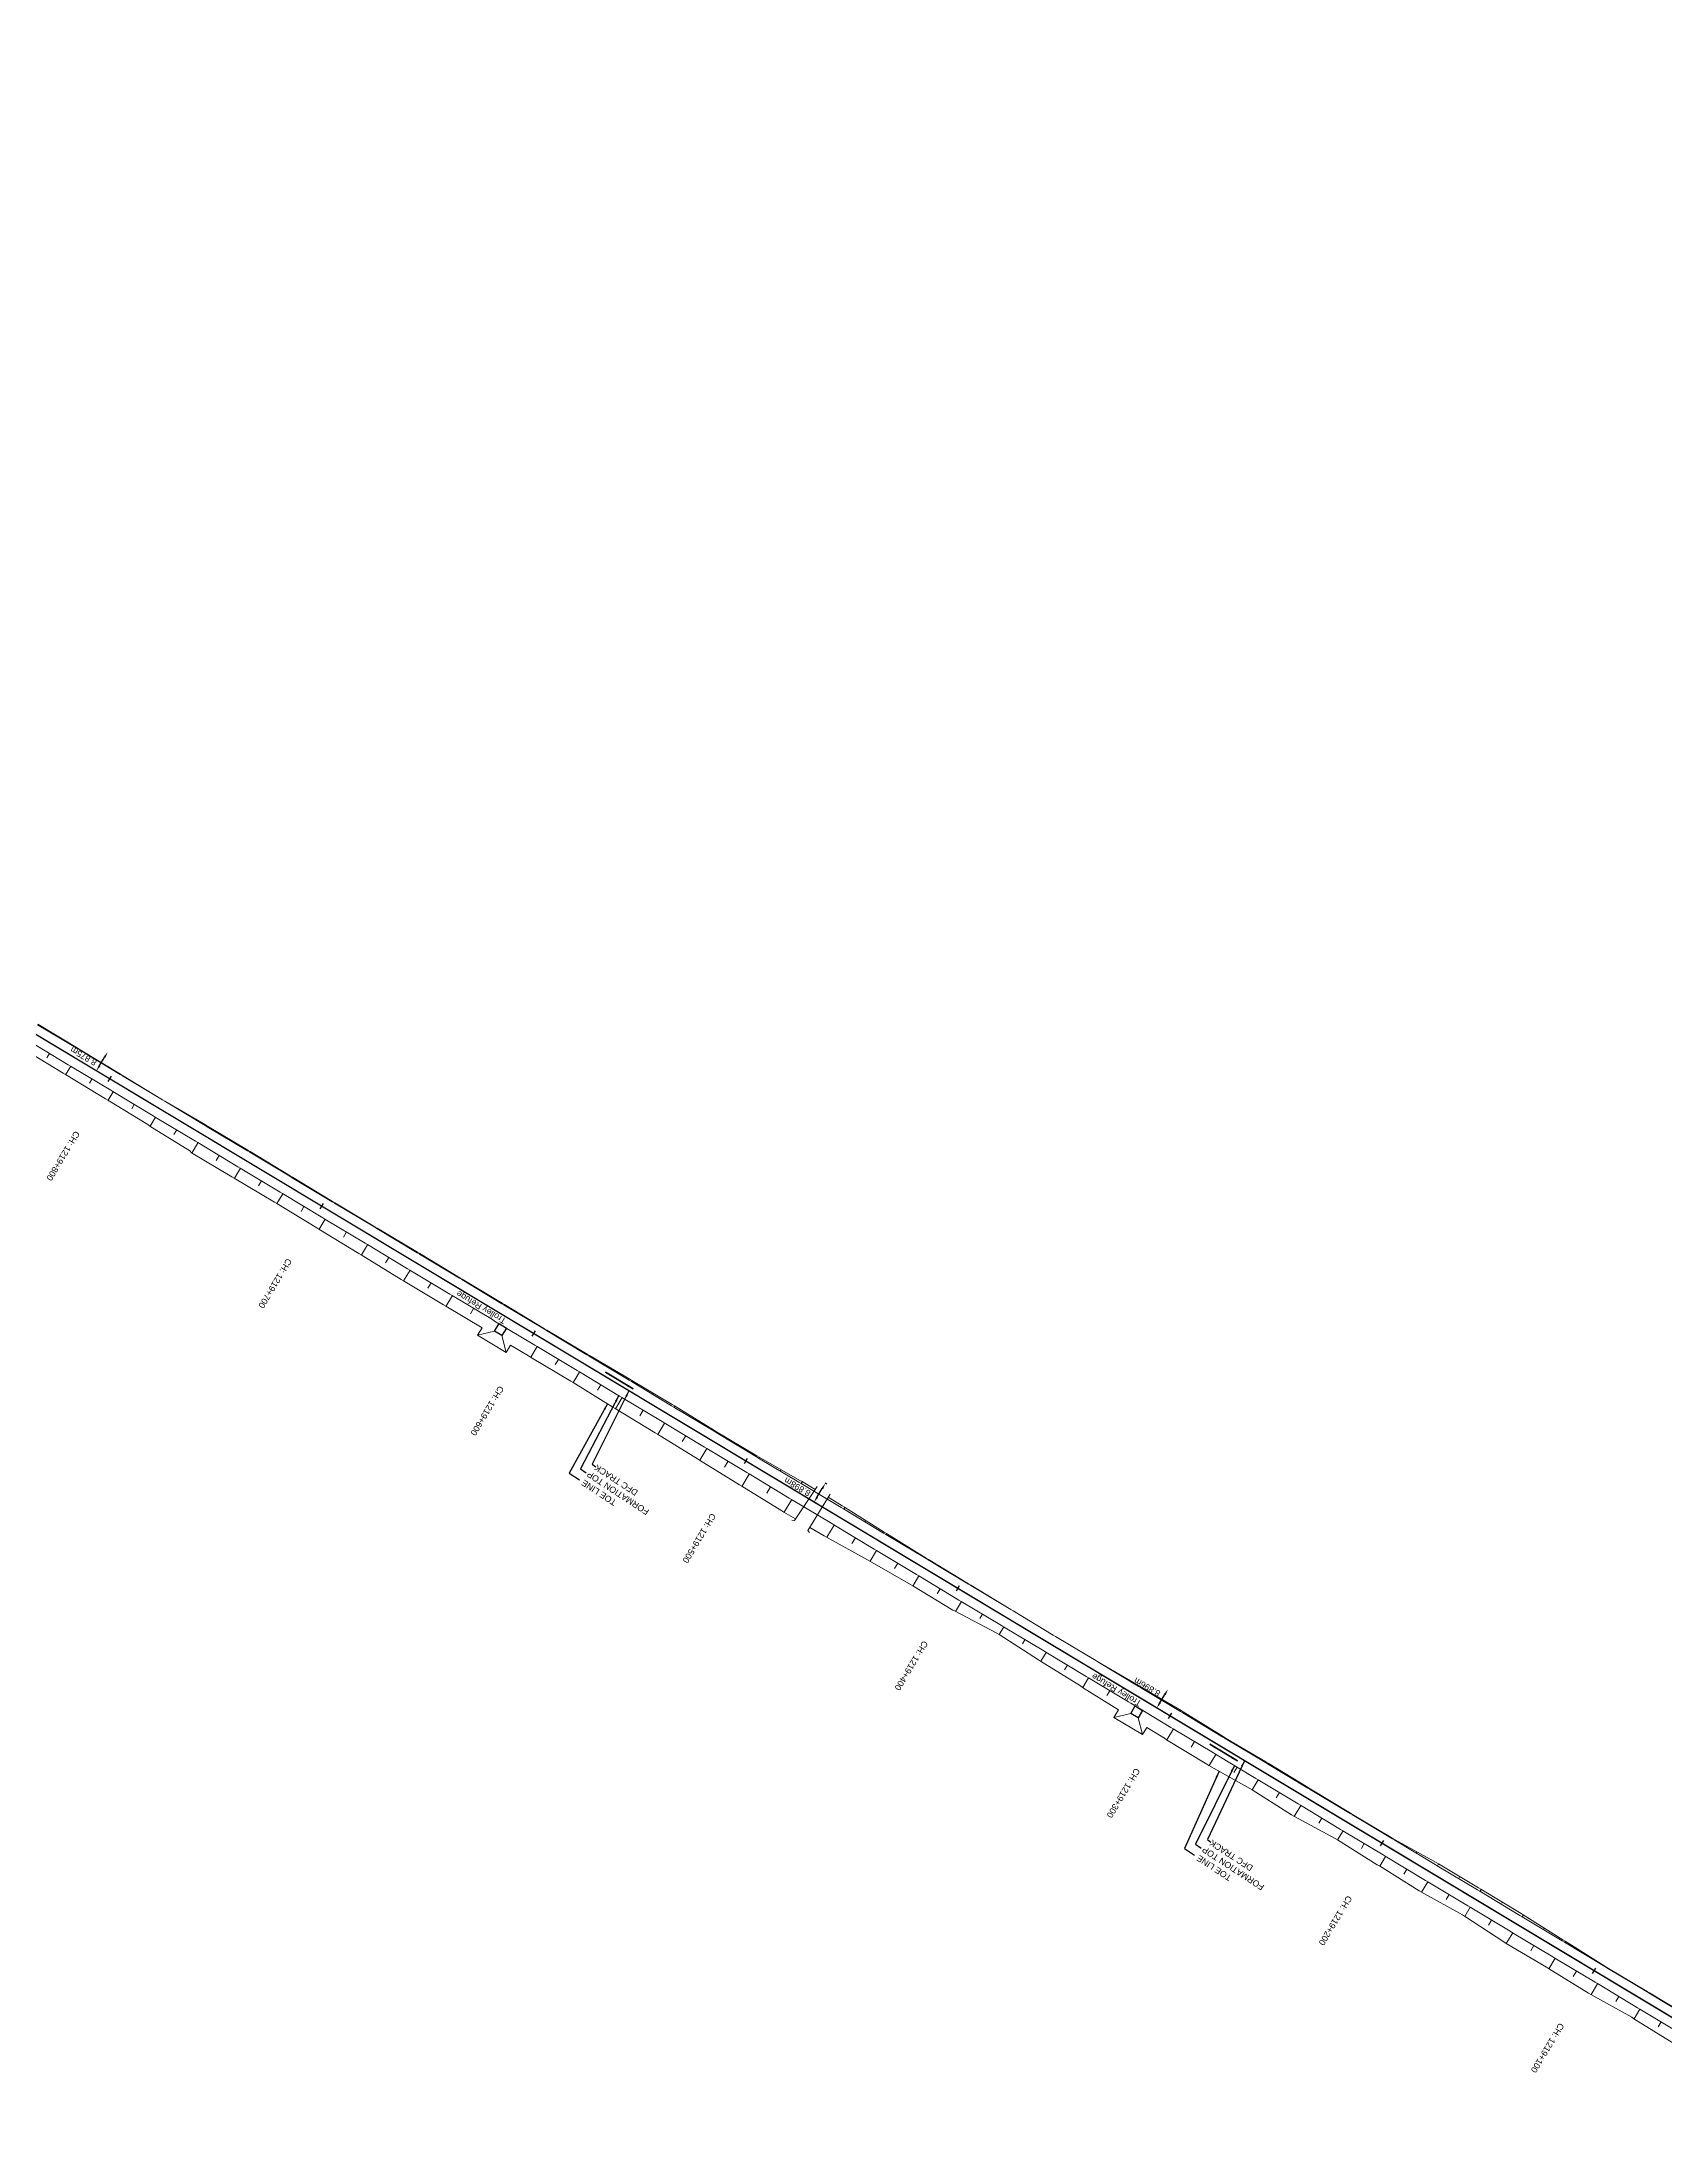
# Model space of a CAD drawing. Header units: metres. Extents: x 618805 to 628804, y 3390925 to 3396999.
# Drawn here: x 620729 to 621385, y 3395385 to 3396234 of the extents above; entities that cross this region are included whole.
import ezdxf
from ezdxf.enums import TextEntityAlignment as Align

# ---------------------------------------------------------------- set-up
doc = ezdxf.new("R2010")
doc.units = ezdxf.units.M
doc.header["$MEASUREMENT"] = 0
doc.layers.get('Defpoints').update_dxf_attribs({"lineweight": 0})
for name, color, linetype, lineweight in [('C-ALIG-LABL-DG', 1, 'Continuous', 25), ('PROPOSED DFCC TOE LINE', 239, 'Continuous', 0), ('PROPOSED DFCC TRACK', 1, 'Continuous', 0), ('PROPOSED FORMATION LINE - PLAN', 187, 'Continuous', 0)]:
    doc.layers.add(name, color=color, linetype=linetype, lineweight=lineweight)
doc.layers.add('Dimension', color=10, linetype='Continuous')
doc.layers.add('Trolley Refuse', color=10, linetype='Continuous')
doc.styles.add('ARIAL', font='arial.ttf')
doc.styles.get("Standard").update_dxf_attribs({"font": 'arial.ttf'})
doc.styles.add('Style-Arial', font='arial.ttf')
doc.dimstyles.new('ISO-25', dxfattribs={"dimtxt": 2.5, "dimasz": 2.5, "dimexe": 1.25, "dimexo": 0.625, "dimtad": 1, "dimtxsty": 'Standard', "dimcen": 2.5, "dimadec": 0, "dimazin": 0, "dimtfac": 1, "dimtmove": 0, "dimatfit": 3, "dimfxl": 1, "dimarcsym": 0})
doc.dimstyles.get("Standard").update_dxf_attribs({"dimtxt": 2.5, "dimasz": 2.5, "dimexe": 0.18, "dimexo": 0.0625, "dimgap": 0.09, "dimtad": 0, "dimtih": 1, "dimtoh": 1, "dimdec": 3, "dimzin": 0, "dimdsep": 46, "dimtxsty": 'Standard', "dimcen": 0.09, "dimadec": 0, "dimazin": 0, "dimtfac": 1, "dimtdec": 3, "dimtofl": 0, "dimtmove": 0, "dimatfit": 3, "dimfxl": 1, "dimtolj": 1, "dimtzin": 0, "dimarcsym": 0})

# ---------------------------------------------------------------- blocks, each defined once
blk = doc.blocks.new('*D302')
at = {"layer": 'Defpoints', "color": 0, "transparency": 16777216}
for p in [(621184.18, 3395567.77), (621184.18, 3395567.77), (621179.59, 3395560.16)]:
    blk.add_point(p, dxfattribs=at)
at = {"layer": 'Dimension', "color": 0, "lineweight": -2, "transparency": 16777216}
blk.add_line((621180.88, 3395562.3), (621182.89, 3395565.63), dxfattribs=at)
at = {"layer": 'Dimension', "color": 0, "transparency": 16777216}
for points in [[(621182.53, 3395565.85), (621183.25, 3395565.42), (621184.18, 3395567.77)], [(621180.52, 3395562.51), (621181.24, 3395562.08), (621179.59, 3395560.16)]]:
    blk.add_solid(points, dxfattribs=at)
at = {"layer": 'Dimension', "color": 0, "lineweight": 0, "transparency": 16777216, "insert": (621175.71, 3395568.63), "char_height": 2.5, "attachment_point": 5, "rotation": 150, "style": 'Style-Arial'}
blk.add_mtext('\\A1;8.896m', dxfattribs=at)
blk = doc.blocks.new('TerminatorOpen_0.5')
at = {"color": 0, "linetype": 'ByBlock', "lineweight": -2}
for q in [(-1, 0.25), (-1, 0), (-1, -0.25)]:
    blk.add_line((0, 0), q, dxfattribs=at)
blk = doc.blocks.new('*D303')
at = {"layer": 'Defpoints', "color": 0, "transparency": 16777216}
for p in [(621045.69, 3395651), (621041.83, 3395642.94), (621046.4, 3395650.58)]:
    blk.add_point(p, dxfattribs=at)
at = {"layer": 'Dimension', "color": 0, "lineweight": -2, "transparency": 16777216}
for p, q in [((621046.3, 3395650.64), (621045.58, 3395651.07)), ((621041.72, 3395643.01), (621041, 3395643.44)), ((621042.4, 3395645.52), (621044.4, 3395648.86))]:
    blk.add_line(p, q, dxfattribs=at)
at = {"layer": 'Dimension', "color": 0, "transparency": 16777216}
for points in [[(621044.04, 3395649.07), (621044.76, 3395648.65), (621045.69, 3395651)], [(621042.04, 3395645.73), (621042.75, 3395645.3), (621041.11, 3395643.37)]]:
    blk.add_solid(points, dxfattribs=at)
at = {"layer": 'Dimension', "color": 0, "lineweight": 0, "transparency": 16777216, "insert": (621034.33, 3395649.58), "char_height": 2.5, "attachment_point": 5, "rotation": 150, "style": 'Style-Arial'}
blk.add_mtext('\\A1;8.898m', dxfattribs=at)
blk = doc.blocks.new('*D304')
at = {"layer": 'Defpoints', "color": 0, "transparency": 16777216}
for p in [(620755.59, 3395825.31), (620755.59, 3395825.31), (620751.02, 3395817.7)]:
    blk.add_point(p, dxfattribs=at)
at = {"layer": 'Dimension', "color": 0, "lineweight": -2, "transparency": 16777216}
blk.add_line((620752.31, 3395819.85), (620754.31, 3395823.17), dxfattribs=at)
at = {"layer": 'Dimension', "color": 0, "transparency": 16777216}
for points in [[(620753.95, 3395823.38), (620754.66, 3395822.95), (620755.59, 3395825.31)], [(620751.95, 3395820.06), (620752.67, 3395819.63), (620751.02, 3395817.7)]]:
    blk.add_solid(points, dxfattribs=at)
at = {"layer": 'Dimension', "color": 0, "lineweight": 0, "transparency": 16777216, "insert": (620745.8, 3395823.65), "char_height": 2.5, "attachment_point": 5, "rotation": 150, "style": 'Style-Arial'}
blk.add_mtext('\\A1;8.875m', dxfattribs=at)
blk = doc.blocks.new('Tick Hor')
blk.add_lwpolyline([(-0.5, 0), (0.5, 0)])

msp = doc.modelspace()

# ---------------------------------------------------------------- linework, layer by layer
at = {"layer": 'PROPOSED DFCC TOE LINE', "lineweight": 0}
for p, q in [((620911.9521, 3395712.5344), (620905.1252, 3395710.8327)), ((620914.952, 3395710.7315), (620916.6537, 3395703.9047)), ((621169.092, 3395558.0055), (621162.3118, 3395556.3155)), ((621172.0919, 3395556.2026), (621173.782, 3395549.4224))]:
    msp.add_line(p, q, dxfattribs=at)
at = {"layer": 'PROPOSED DFCC TOE LINE', "lineweight": 0, "flags": 128}
for points in [[(620727.3973, 3395836.5517), (620743.6108, 3395826.7567), (620744.5143, 3395826.207), (620760.6981, 3395816.3626), (620761.6015, 3395815.8128), (620777.7971, 3395805.9905), (620778.7307, 3395805.4885), (620795.054, 3395795.8788), (620795.9664, 3395795.3415), (620812.2744, 3395785.701), (620813.1772, 3395785.153), (620829.3715, 3395775.3233), (620830.2764, 3395774.7787), (620846.4814, 3395764.9669), (620847.3867, 3395764.423), (620863.627, 3395754.6749), (620864.5345, 3395754.1296), (620880.7951, 3395744.4157), (620881.7043, 3395743.8728), (620897.9326, 3395734.1159), (620898.8436, 3395733.5654), (620915.05, 3395723.772), (620915.961, 3395723.2215), (620932.1697, 3395713.4319), (620933.0817, 3395712.8831), (620949.3668, 3395703.2021), (620950.2755, 3395702.6661), (620966.595, 3395693.0399), (620967.5025, 3395692.5046), (620983.7818, 3395682.7963), (620984.6698, 3395682.2437), (621000.7969, 3395672.2821), (621001.6949, 3395671.7462), (621017.9942, 3395662.0789), (621018.8993, 3395661.547), (621035.3616, 3395652.151), (621036.3226, 3395651.7121), (621041.5395, 3395648.5388)], [(620906.9215, 3395713.8217), (620892.2156, 3395722.5363), (620891.2995, 3395723.0783), (620875.0846, 3395732.8575), (620874.1881, 3395733.4214), (620858.0509, 3395743.3408), (620857.1475, 3395743.893), (620840.9769, 3395753.7569), (620840.075, 3395754.3065), (620823.8884, 3395764.1489), (620822.9839, 3395764.6942), (620806.7075, 3395774.3871), (620805.7972, 3395774.9229), (620789.4728, 3395784.5359), (620788.7711, 3395785.424), (620772.6793, 3395795.4188), (620771.7769, 3395795.9729), (620755.6343, 3395805.8832), (620754.7347, 3395806.4394), (620738.5065, 3395816.2098), (620737.595, 3395816.7462), (620721.3911, 3395826.5572)], [(620918.4489, 3395706.892), (620916.6537, 3395703.9047), (620905.1252, 3395710.8327), (620906.9215, 3395713.8217)], [(621033.6025, 3395636.5793), (621028.8893, 3395639.3429), (621028.0036, 3395639.9071), (621011.8425, 3395649.8043), (621010.9459, 3395650.3504), (620994.842, 3395660.3428), (620993.9569, 3395660.9002), (620977.8036, 3395670.8182), (620976.9075, 3395671.3572), (620960.7038, 3395681.1914), (620959.8044, 3395681.7401), (620943.7048, 3395691.7325), (620942.8148, 3395692.2993), (620926.5456, 3395702.0068), (620925.6327, 3395702.5541), (620918.4489, 3395706.892)], [(621046.7785, 3395645.3521), (621052.5102, 3395641.8656), (621053.4041, 3395641.3084), (621069.4846, 3395631.2837), (621070.3784, 3395630.7265), (621086.4605, 3395620.7043), (621087.3557, 3395620.1493), (621103.5394, 3395610.2994), (621104.4425, 3395609.7545), (621120.6648, 3395599.9696), (621121.5682, 3395599.4244), (621137.7974, 3395589.6509), (621138.7022, 3395589.108), (621154.9461, 3395579.3874), (621155.8573, 3395578.8269), (621172.1632, 3395569.2093), (621173.0864, 3395568.6688), (621189.4219, 3395559.1005), (621190.3437, 3395558.5577), (621206.4467, 3395548.5868), (621207.3438, 3395548.0185), (621223.7034, 3395538.4745), (621224.612, 3395537.9255), (621240.7507, 3395527.988), (621241.6409, 3395527.4343), (621257.8535, 3395517.6197), (621258.7591, 3395517.0916), (621275.0642, 3395507.4327), (621275.9876, 3395506.9327), (621292.5624, 3395497.7222), (621293.4672, 3395497.1913), (621309.7162, 3395487.4672), (621310.6289, 3395486.9211), (621326.8641, 3395477.1629), (621327.7566, 3395476.5944), (621343.7442, 3395466.424), (621344.6364, 3395465.855), (621360.6856, 3395455.762), (621361.5831, 3395455.227), (621377.8649, 3395445.521), (621378.7623, 3395444.9861), (621395.0165, 3395435.2516)], [(621164.1682, 3395559.4046), (621149.656, 3395568.5077), (621148.7508, 3395569.0782), (621132.6798, 3395579.0866), (621131.796, 3395579.6645), (621115.8634, 3395589.9314), (621114.9571, 3395590.4718), (621098.1455, 3395599.2761), (621097.2082, 3395599.7641), (621080.9641, 3395609.5136), (621080.0519, 3395610.0403), (621063.6424, 3395619.5175), (621062.7304, 3395620.0446), (621046.1549, 3395629.2457), (621045.2347, 3395629.759), (621039.3929, 3395633.1843)], [(621175.5398, 3395552.3476), (621173.782, 3395549.4224), (621162.3118, 3395556.3155), (621164.1682, 3395559.4046)], [(621388.5713, 3395424.5266), (621372.5004, 3395434.5661), (621371.6335, 3395435.1517), (621355.0807, 3395444.4069), (621354.179, 3395444.9348), (621338.008, 3395454.8252), (621337.1084, 3395455.3819), (621320.8011, 3395465.0203), (621319.9152, 3395465.5997), (621304.0474, 3395475.9693), (621303.1561, 3395476.551), (621286.5879, 3395485.7441), (621285.7107, 3395486.3208), (621269.6248, 3395496.3448), (621268.6936, 3395496.8317), (621252.6168, 3395506.8708), (621251.686, 3395507.3569), (621235.0057, 3395516.3931), (621234.1181, 3395516.9512), (621218.1244, 3395527.13), (621217.1815, 3395527.6219), (621200.673, 3395536.9182), (621199.7941, 3395537.5166), (621183.6115, 3395547.3551), (621182.7004, 3395547.9158), (621175.5398, 3395552.3476)]]:
    msp.add_lwpolyline(points, dxfattribs=at)
at = {"layer": 'PROPOSED DFCC TOE LINE', "linetype": 'Continuous', "lineweight": 0, "flags": 128}
for points in [[(620735.9311, 3395831.1481), (620735.9858, 3395831.2391)], [(620732.0679, 3395824.7196), (620731.0486, 3395823.0234)], [(620744.5025, 3395825.9971), (620744.598, 3395826.1561)], [(620753.0738, 3395820.8462), (620753.1077, 3395820.9026)], [(620740.6392, 3395819.5686), (620738.5904, 3395816.1593)], [(620749.2106, 3395814.4177), (620748.184, 3395812.7095)], [(620761.6451, 3395815.6952), (620761.6852, 3395815.762)], [(620757.7819, 3395809.2667), (620755.7178, 3395805.832)], [(620766.3532, 3395804.1158), (620765.2968, 3395802.3578)], [(620770.2164, 3395810.5443), (620770.2261, 3395810.5603)], [(620778.7878, 3395805.3933), (620778.8151, 3395805.4388)], [(620774.9245, 3395798.9648), (620772.7625, 3395795.3671)], [(620787.3591, 3395800.2423), (620787.396, 3395800.3038)], [(620795.9304, 3395795.0914), (620796.0508, 3395795.2917)], [(620783.4959, 3395793.8138), (620782.377, 3395791.9521)], [(620792.0672, 3395788.6629), (620789.5572, 3395784.4862)], [(620804.5017, 3395789.9404), (620804.5805, 3395790.0715)], [(620800.6385, 3395783.5119), (620799.4065, 3395781.4618)], [(620809.2098, 3395778.361), (620806.7916, 3395774.337)], [(620813.0731, 3395784.7894), (620813.261, 3395785.1022)], [(620821.6444, 3395779.6385), (620821.727, 3395779.7759)], [(620817.7812, 3395773.21), (620816.5824, 3395771.2152)], [(620830.2157, 3395774.4875), (620830.3602, 3395774.728)], [(620826.3525, 3395768.059), (620823.9721, 3395764.098)], [(620834.9238, 3395762.9081), (620833.7202, 3395760.9052)], [(620838.787, 3395769.3366), (620838.8507, 3395769.4426)], [(620847.3584, 3395764.1856), (620847.4707, 3395764.3726)], [(620843.4951, 3395757.7571), (620841.0605, 3395753.7059)], [(620852.0665, 3395752.6062), (620850.8321, 3395750.5522)], [(620855.9297, 3395759.0346), (620855.9872, 3395759.1304)], [(620864.501, 3395753.8837), (620864.6186, 3395754.0793)], [(620860.6378, 3395747.4552), (620858.1344, 3395743.2895)], [(620873.0723, 3395748.7327), (620873.1379, 3395748.8418)], [(620869.2091, 3395742.3042), (620867.9316, 3395740.1784)], [(620877.7804, 3395737.1533), (620875.1685, 3395732.8069)], [(620881.6437, 3395743.5818), (620881.7882, 3395743.8224)], [(620890.215, 3395738.4308), (620890.2868, 3395738.5502)], [(620886.3518, 3395732.0023), (620885.0417, 3395729.8224)], [(620898.7863, 3395733.2798), (620898.9275, 3395733.5148)], [(620907.3576, 3395728.1289), (620907.4219, 3395728.2358)], [(620894.9231, 3395726.8514), (620892.2999, 3395722.4863)], [(620903.4944, 3395721.7004), (620902.1987, 3395719.5443)], [(620915.929, 3395722.9779), (620916.0449, 3395723.1709)], [(620924.5003, 3395717.827), (620924.5525, 3395717.9139)], [(620933.0716, 3395712.676), (620933.1659, 3395712.833)], [(620929.2084, 3395706.2475), (620926.6297, 3395701.9566)], [(620941.6429, 3395707.525), (620941.7024, 3395707.624)], [(620950.2143, 3395702.3741), (620950.3598, 3395702.6163)], [(620937.7797, 3395701.0966), (620936.4985, 3395698.9646)], [(620946.351, 3395695.9456), (620943.7881, 3395691.6808)], [(620958.7856, 3395697.2231), (620958.8795, 3395697.3794)], [(620954.9224, 3395690.7946), (620953.6039, 3395688.6007)], [(620963.4937, 3395685.6437), (620960.7875, 3395681.1406)], [(620967.3569, 3395692.0722), (620967.5866, 3395692.4544)], [(620975.9282, 3395686.9212), (620976.0518, 3395687.1268)], [(620972.065, 3395680.4927), (620970.7007, 3395678.2225)], [(620984.4996, 3395681.7702), (620984.7531, 3395682.1922)], [(620993.0709, 3395676.6193), (620993.1662, 3395676.7779)], [(620980.6363, 3395675.3418), (620977.8871, 3395670.767)], [(620989.2077, 3395670.1908), (620987.8085, 3395667.8626)], [(621001.6422, 3395671.4683), (621001.7791, 3395671.6962)], [(620997.779, 3395665.0398), (620994.9253, 3395660.2912)], [(621006.3503, 3395659.8889), (621004.8868, 3395657.4535)], [(621010.2135, 3395666.3174), (621010.2969, 3395666.4561)], [(621018.7849, 3395661.1664), (621018.9844, 3395661.4985)], [(621014.9216, 3395654.7379), (621011.926, 3395649.7531)], [(621027.3562, 3395656.0154), (621027.5138, 3395656.2778)], [(621035.9275, 3395650.8645), (621036.4063, 3395651.6612)], [(621023.493, 3395649.587), (621021.9736, 3395647.0587)], [(621032.0643, 3395644.436), (621028.9738, 3395639.2933)], [(621049.2069, 3395634.1341), (621046.2407, 3395629.1981)], [(621053.0702, 3395640.5626), (621053.4872, 3395641.2565)], [(621061.6415, 3395635.4116), (621061.8079, 3395635.6886)], [(621057.7783, 3395628.9831), (621056.3837, 3395626.6625)], [(621070.2128, 3395630.2606), (621070.4616, 3395630.6747)], [(621078.7841, 3395625.1097), (621078.8669, 3395625.2474)], [(621066.3496, 3395623.8322), (621063.7272, 3395619.4685)], [(621074.9209, 3395618.6812), (621073.6545, 3395616.5738)], [(621087.3555, 3395619.9587), (621087.4394, 3395620.0984)], [(621083.4922, 3395613.5302), (621081.0481, 3395609.4631)], [(621092.0636, 3395608.3793), (621090.8429, 3395606.3481)], [(621095.9268, 3395614.8078), (621095.9543, 3395614.8535)], [(621104.4981, 3395609.6568), (621104.5264, 3395609.7039)], [(621100.6349, 3395603.2283), (621098.2324, 3395599.2306)], [(621113.0694, 3395604.5058), (621113.0794, 3395604.5224)], [(621109.2062, 3395598.0774), (621108.1563, 3395596.3303)], [(621117.7775, 3395592.9264), (621115.9458, 3395589.8783)], [(621121.6408, 3395599.3549), (621121.6522, 3395599.3739)], [(621130.2154, 3395594.2094), (621130.2187, 3395594.215)], [(621126.3489, 3395587.7754), (621125.3523, 3395586.1172)], [(621138.7834, 3395589.053), (621138.7863, 3395589.0577)], [(621147.361, 3395583.9124), (621147.3672, 3395583.9227)], [(621134.9202, 3395582.6245), (621132.763, 3395579.0348)], [(621143.4915, 3395577.4735), (621142.372, 3395575.6107)], [(621155.9261, 3395578.751), (621155.9417, 3395578.7771)], [(621152.0628, 3395572.3226), (621149.739, 3395568.4556)], [(621160.6342, 3395567.1716), (621159.423, 3395565.1562)], [(621164.5264, 3395573.6483), (621164.5554, 3395573.6966)], [(621173.0687, 3395568.4491), (621173.171, 3395568.6193)], [(621181.7201, 3395563.4315), (621181.8003, 3395563.5648)], [(621190.2114, 3395558.1472), (621190.427, 3395558.5061)], [(621186.3481, 3395551.7187), (621183.6952, 3395547.3042)], [(621198.8563, 3395553.1187), (621198.9299, 3395553.2412)], [(621194.9195, 3395546.5678), (621193.5798, 3395544.3385)], [(621203.4908, 3395541.4168), (621200.7584, 3395536.8701)], [(621207.354, 3395547.8453), (621207.4284, 3395547.9692)], [(621215.996, 3395542.812), (621216.0667, 3395542.9297)], [(621212.0621, 3395536.2658), (621210.7687, 3395534.1136)], [(621224.4967, 3395537.5434), (621224.6954, 3395537.8741)], [(621233.1395, 3395532.5115), (621233.2111, 3395532.6306)], [(621220.6334, 3395531.1149), (621218.2071, 3395527.0774)], [(621229.2048, 3395525.9639), (621227.9255, 3395523.8352)], [(621241.6393, 3395527.2414), (621241.7247, 3395527.3835)], [(621237.7761, 3395520.813), (621235.0919, 3395516.3464)], [(621246.3474, 3395515.662), (621245.1204, 3395513.6202)], [(621250.245, 3395522.1476), (621250.2793, 3395522.2048)], [(621258.782, 3395516.9395), (621258.8433, 3395517.0417)], [(621254.9187, 3395510.511), (621252.6999, 3395506.8189)], [(621267.4002, 3395511.8667), (621267.4472, 3395511.9449)], [(621275.9246, 3395506.6376), (621276.0733, 3395506.8851)], [(621263.4901, 3395505.3601), (621262.3367, 3395503.4408)], [(621272.0614, 3395500.2091), (621269.708, 3395496.293)], [(621284.6577, 3395501.7558), (621284.8194, 3395502.0249)], [(621280.6327, 3395495.0582), (621279.4144, 3395493.0309)], [(621289.204, 3395489.9072), (621286.6736, 3395485.6966)], [(621293.0673, 3395496.3357), (621293.5512, 3395497.141)], [(621301.8853, 3395491.5953), (621302.1321, 3395492.0059)], [(621297.7754, 3395484.7562), (621296.5992, 3395482.799)], [(621310.2099, 3395486.0338), (621310.7128, 3395486.8707)], [(621319.0325, 3395481.3009), (621319.2838, 3395481.7191)], [(621306.3467, 3395479.6053), (621304.1294, 3395475.9157)], [(621314.918, 3395474.4543), (621313.7122, 3395472.4478)], [(621327.3526, 3395475.7318), (621327.8393, 3395476.5418)], [(621323.4893, 3395469.3034), (621320.8855, 3395464.9704)], [(621332.0607, 3395464.1524), (621330.7775, 3395462.0173)], [(621336.1017, 3395470.8768), (621336.2795, 3395471.1727)], [(621344.4952, 3395465.4299), (621344.7193, 3395465.8029)], [(621340.632, 3395459.0014), (621338.0916, 3395454.7741)], [(621353.1264, 3395460.3786), (621353.1862, 3395460.4782)], [(621349.2033, 3395453.8505), (621347.913, 3395451.7034)], [(621357.7746, 3395448.6995), (621355.1662, 3395444.359)], [(621361.6379, 3395455.128), (621361.6672, 3395455.1769)], [(621370.233, 3395450.0167), (621370.2568, 3395450.0564)], [(621366.346, 3395443.5485), (621365.1224, 3395441.5125)], [(621378.7805, 3395444.8261), (621378.8464, 3395444.9357)], [(621374.9173, 3395438.3976), (621372.5835, 3395434.5142)], [(621383.4886, 3395433.2466), (621382.2773, 3395431.2309)]]:
    msp.add_lwpolyline(points, dxfattribs=at)
at = {"layer": 'PROPOSED DFCC TRACK', "color": 12, "linetype": 'Continuous', "lineweight": 30}
msp.add_line((623383.3963, 3394235.7719), (618808.4252, 3396985.1128), dxfattribs=at)
at = {"layer": 'PROPOSED DFCC TRACK', "color": 12, "linetype": 'Continuous', "lineweight": 30, "flags": 128}
msp.add_lwpolyline([(623383.3956, 3394235.7723), (618809.1553, 3396984.674)], dxfattribs=at)
at = {"layer": 'PROPOSED DFCC TRACK', "linetype": 'Continuous', "flags": 128}
for points in [[(621042.3219, 3395649.7177), (621033.1719, 3395635.9305), (621032.1267, 3395636.0544)], [(621047.566, 3395646.6494), (621038.6263, 3395631.9213), (621039.2116, 3395631.0465)]]:
    msp.add_lwpolyline(points, dxfattribs=at)
at = {"layer": 'PROPOSED FORMATION LINE - PLAN', "lineweight": 0, "flags": 128}
for points in [[(621391.0726, 3395428.689), (621374.8333, 3395438.4481), (621373.9378, 3395438.9862), (621357.6907, 3395448.75), (621356.7952, 3395449.2881), (621340.548, 3395459.0519), (621339.6414, 3395459.5968), (621323.4054, 3395469.3538), (621322.4987, 3395469.8987), (621306.2627, 3395479.6557), (621305.3511, 3395480.2036), (621289.1201, 3395489.9577), (621288.2209, 3395490.498), (621271.9774, 3395500.2596), (621271.0783, 3395500.7999), (621254.8348, 3395510.5615), (621253.9363, 3395511.1014), (621237.6921, 3395520.8634), (621236.7937, 3395521.4033), (621220.5495, 3395531.1653), (621219.6395, 3395531.7122), (621203.4068, 3395541.4673), (621202.4969, 3395542.0141), (621186.2642, 3395551.7692), (621185.3473, 3395552.3202), (621169.1215, 3395562.0711), (621168.2046, 3395562.6221), (621151.9789, 3395572.373), (621151.062, 3395572.924), (621134.8362, 3395582.6749), (621133.9318, 3395583.2185), (621117.6936, 3395592.9769), (621116.7891, 3395593.5204), (621100.5509, 3395603.2788), (621099.6468, 3395603.8221), (621083.4083, 3395613.5807), (621082.5055, 3395614.1232), (621066.2656, 3395623.8826), (621065.3629, 3395624.4251), (621049.123, 3395634.1845), (621048.2202, 3395634.727), (621031.9803, 3395644.4865), (621031.0805, 3395645.0272), (621014.8377, 3395654.7884), (621013.9379, 3395655.3291), (620997.695, 3395665.0903), (620996.7987, 3395665.629), (620980.5524, 3395675.3922), (620979.656, 3395675.9309), (620963.4097, 3395685.6941), (620962.5067, 3395686.2368), (620946.2671, 3395695.9961), (620945.3629, 3395696.5394), (620929.1244, 3395706.298), (620928.2121, 3395706.8463), (620911.9818, 3395716.5999), (620911.0694, 3395717.1482), (620894.8391, 3395726.9018), (620893.9268, 3395727.4501), (620877.6965, 3395737.2037), (620876.7888, 3395737.7492), (620860.5538, 3395747.5057), (620859.6463, 3395748.051), (620843.4112, 3395757.8076), (620842.5059, 3395758.3516), (620826.2685, 3395768.1095), (620825.3632, 3395768.6535), (620809.1259, 3395778.4114), (620808.2206, 3395778.9554), (620791.9832, 3395788.7133), (620791.0757, 3395789.2587), (620774.8406, 3395799.0153), (620773.933, 3395799.5607), (620757.6979, 3395809.3172), (620756.7915, 3395809.8619), (620740.5553, 3395819.6191), (620739.6488, 3395820.1638), (620723.4126, 3395829.921)], [(621394.9359, 3395435.1175), (621378.6965, 3395444.8765), (621377.8011, 3395445.4147), (621361.5539, 3395455.1785), (621360.6584, 3395455.7166), (621344.4112, 3395465.4804), (621343.5046, 3395466.0252), (621327.2686, 3395475.7823), (621326.3619, 3395476.3272), (621310.1259, 3395486.0842), (621309.2143, 3395486.6321), (621292.9833, 3395496.3861), (621292.0841, 3395496.9265), (621275.8406, 3395506.6881), (621274.9415, 3395507.2284), (621258.698, 3395516.99), (621257.7995, 3395517.5299), (621241.5553, 3395527.2919), (621240.6569, 3395527.8318), (621224.4127, 3395537.5938), (621223.5028, 3395538.1406), (621207.27, 3395547.8958), (621206.3601, 3395548.4426), (621190.1274, 3395558.1977), (621189.2105, 3395558.7487), (621172.9847, 3395568.4996), (621172.0678, 3395569.0506), (621155.8421, 3395578.8015), (621154.9252, 3395579.3525), (621138.6994, 3395589.1034), (621137.795, 3395589.647), (621121.5568, 3395599.4054), (621120.6523, 3395599.9489), (621104.4141, 3395609.7073), (621103.51, 3395610.2506), (621087.2715, 3395620.0092), (621086.3687, 3395620.5517), (621070.1288, 3395630.3111), (621069.2261, 3395630.8536), (621052.9862, 3395640.613), (621052.0834, 3395641.1555), (621035.8435, 3395650.915), (621034.9437, 3395651.4557), (621018.7009, 3395661.2169), (621017.8011, 3395661.7576), (621001.5582, 3395671.5188), (621000.6619, 3395672.0574), (620984.4156, 3395681.8207), (620983.5192, 3395682.3594), (620967.2729, 3395692.1226), (620966.3699, 3395692.6653), (620950.1303, 3395702.4246), (620949.2261, 3395702.9679), (620932.9876, 3395712.7265), (620932.0753, 3395713.2747), (620915.845, 3395723.0284), (620914.9326, 3395723.5767), (620898.7023, 3395733.3303), (620897.79, 3395733.8786), (620881.5597, 3395743.6322), (620880.652, 3395744.1777), (620864.417, 3395753.9342), (620863.5095, 3395754.4795), (620847.2744, 3395764.2361), (620846.3691, 3395764.7801), (620830.1317, 3395774.538), (620829.2265, 3395775.082), (620812.9891, 3395784.8399), (620812.0838, 3395785.3839), (620795.8464, 3395795.1418), (620794.9389, 3395795.6872), (620778.7038, 3395805.4438), (620777.7962, 3395805.9892), (620761.5611, 3395815.7457), (620760.6547, 3395816.2904), (620744.4185, 3395826.0476), (620743.512, 3395826.5923), (620727.2758, 3395836.3495)]]:
    msp.add_lwpolyline(points, dxfattribs=at)
at = {"layer": 'Trolley Refuse'}
for points in [[(620913.7549, 3395715.5343), (620916.7549, 3395713.7315), (620914.952, 3395710.7315), (620911.9521, 3395712.5344)], [(621170.8948, 3395561.0054), (621173.8948, 3395559.2026), (621172.0919, 3395556.2026), (621169.092, 3395558.0055)]]:
    msp.add_lwpolyline(points, close=True, dxfattribs=at)

# ---------------------------------------------------------------- block references
at = {"layer": 'C-ALIG-LABL-DG', "color": 1, "linetype": 'Continuous', "lineweight": 25, "xscale": 2.499999999999999, "yscale": 2.499999999999999, "zscale": 2.499999999999999, "rotation": 238.996127361562}
for p in [(620756.3012, 3395814.5316), (620842.0145, 3395763.022), (620927.7277, 3395711.5124), (621013.441, 3395660.0028), (621099.1542, 3395608.4932), (621184.8675, 3395556.9836), (621270.5807, 3395505.474), (621356.294, 3395453.9644)]:
    msp.add_blockref('Tick Hor', p, dxfattribs=at)

# ---------------------------------------------------------------- texts
at = {"layer": 'PROPOSED DFCC TOE LINE', "lineweight": 0}
for p in [(620948.1758, 3395652.6064), (621196.7987, 3395500.9027)]:
    msp.add_text('TOE LINE', height=2.5, rotation=146.7444658, dxfattribs=at).set_placement(p, align=Align.RIGHT)
at = {"layer": 'PROPOSED DFCC TRACK', "color": 10, "linetype": 'Continuous', "lineweight": -3, "ltscale": 5}
for p in [(620953.4218, 3395658.7654), (621202.0447, 3395507.0616)]:
    msp.add_text('DFC TRACK', height=2.5, rotation=146.9684717, dxfattribs=at).set_placement(p, align=Align.RIGHT)
at = {"layer": 'PROPOSED FORMATION LINE - PLAN', "lineweight": 0}
for p in [(620950.3501, 3395656.0584), (621198.973, 3395504.3547)]:
    msp.add_text('FORMATION TOP', height=2.5, rotation=146.7444658, dxfattribs=at).set_placement(p, align=Align.RIGHT)
at = {"layer": 'Trolley Refuse'}
for p in [(620916.9168, 3395717.3612), (621173.6917, 3395562.7353)]:
    msp.add_text('Trolley Refuge', height=2.5, rotation=149.1766896, dxfattribs=at).set_placement(p)

# ---------------------------------------------------------------- dimensions: what is measured, and where the dimension line sits
at = {"layer": 'Dimension', "color": 10, "lineweight": 0}
for base, p1, p2, angle, picture, middle in [((620755.594, 3395825.311), (620751.0221, 3395817.7041), (620755.594, 3395825.311), 58.9931551, '*D304', (620745.8, 3395823.6509)), ((621045.688, 3395651.0041), (621041.8261, 3395642.9446), (621046.4031, 3395650.5752), 59.0436075, '*D303', (621034.3349, 3395649.5784)), ((621184.1815, 3395567.7749), (621179.5883, 3395560.1561), (621184.1815, 3395567.7749), 58.915291, '*D302', (621175.7075, 3395568.6266))]:
    dim = msp.add_linear_dim(base=base, p1=p1, p2=p2, angle=angle, dimstyle='Standard', override={"dimexe": 0.125, "dimexo": 0.125, "dimgap": 0.125, "dimtad": 1, "dimtih": 0, "dimtoh": 0, "dimzin": 11, "dimpost": 'm', "dimtxsty": 'Style-Arial', "dimsah": 1, "dimadec": 4, "dimazin": 3, "dimtmove": 2, "dimldrblk": 'TerminatorOpen_0.5', "dimfrac": 2, "dimtzin": 11}, dxfattribs=at)
    dim.commit()
    dim.dimension.update_dxf_attribs({"geometry": picture, "text_midpoint": middle, "dimtype": 129, "text_rotation": 150})

# ---------------------------------------------------------------- leaders
at = {"layer": 'PROPOSED DFCC TOE LINE', "lineweight": 0}
for points in [[(620957.6256, 3395683.0924), (620942.1517, 3395655.1345), (620946.2396, 3395652.3692)], [(621204.8387, 3395534.5725), (621190.7746, 3395503.4308), (621194.8625, 3395500.6655)]]:
    msp.add_leader(points, dimstyle='ISO-25', override={"dimtxt": 3, "dimasz": 2.5, "dimgap": 0.625, "dimtad": 0, "dimdec": 3, "dimzin": 2, "dimtdec": 3}, dxfattribs=at)
at = {"layer": 'PROPOSED DFCC TRACK', "linetype": 'Continuous', "lineweight": 0}
for points in [[(620956.8024, 3395695.902), (620967.9907, 3395689.1804)], [(620967.9907, 3395689.1804), (620956.8024, 3395695.902)], [(621201.0265, 3395545.4924), (621212.2149, 3395538.7709)], [(621212.2149, 3395538.7709), (621201.0265, 3395545.4924)]]:
    msp.add_leader(points, dimstyle='ISO-25', override={"dimtxt": 3, "dimasz": 2.5, "dimtad": 0, "dimdec": 3, "dimzin": 2, "dimtdec": 3}, dxfattribs=at)
at = {"layer": 'PROPOSED DFCC TRACK', "color": 10, "linetype": 'Continuous', "lineweight": -3, "ltscale": 5}
for points in [[(620966.283, 3395688.3425), (620951.4372, 3395658.6693), (620952.8659, 3395657.7001)], [(621215.0486, 3395538.8462), (621200.0601, 3395506.9656), (621201.4888, 3395505.9963)]]:
    msp.add_leader(points, dimstyle='ISO-25', override={"dimtxt": 3, "dimasz": 2.5, "dimgap": 0.625, "dimtad": 0, "dimdec": 3, "dimzin": 2, "dimtdec": 3}, dxfattribs=at)
at = {"layer": 'PROPOSED FORMATION LINE - PLAN', "lineweight": 0}
for points in [[(620962.1739, 3395686.4368), (620946.6612, 3395656.7785), (620948.9982, 3395655.1844)], [(621211.0032, 3395536.9022), (621195.2841, 3395505.0747), (621197.6211, 3395503.4806)]]:
    msp.add_leader(points, dimstyle='ISO-25', override={"dimtxt": 3, "dimasz": 2.5, "dimgap": 0.625, "dimtad": 0, "dimdec": 3, "dimzin": 2, "dimtdec": 3}, dxfattribs=at)

# ---------------------------------------------------------------- next in the draw order: texts
at = {"layer": 'C-ALIG-LABL-DG', "color": 1, "linetype": 'Continuous', "lineweight": 25, "char_height": 2.5, "width": 22.502814, "attachment_point": 4, "rotation": 238.9961274, "style": 'ARIAL', "bg_fill": 3, "box_fill_scale": 1.04, "bg_fill_color": 256, "bg_fill_true_color": 13158600, "bg_fill_transparency": 0}
for s, insert in [('CH: 1219+800', (620743.3723, 3395793.0175)), ('CH: 1219+700', (620829.0856, 3395741.5079)), ('CH: 1219+600', (620914.7988, 3395689.9983)), ('CH: 1219+500', (621000.5121, 3395638.4887)), ('CH: 1219+400', (621086.2253, 3395586.9791)), ('CH: 1219+300', (621171.9386, 3395535.4695)), ('CH: 1219+200', (621257.6518, 3395483.9599)), ('CH: 1219+100', (621343.3651, 3395432.4503))]:
    msp.add_mtext(s, dxfattribs=dict(at, insert=insert))

doc.saveas('drawing.dxf')
